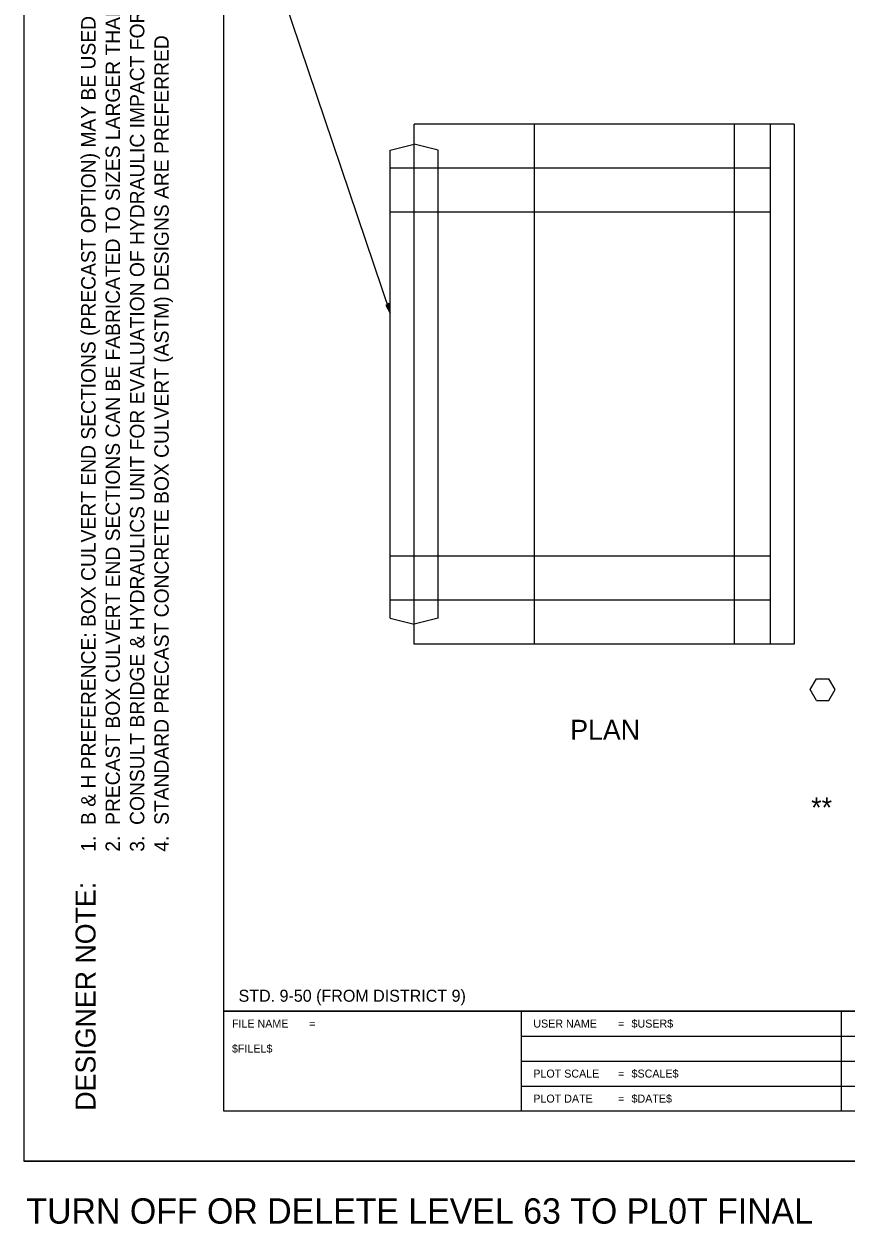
# Model space of a CAD drawing. Extents: x 43425 to 44105, y 33309 to 33761.
# Drawn here: x 43425.4 to 43589.8, y 33308.8 to 33548.8 of the extents above; entities that cross this region are included whole.
import ezdxf

# ---------------------------------------------------------------- set-up
doc = ezdxf.new("R2010")
doc.units = 0
for name, color, linetype in [('Level 59', 7, 'Continuous'), ('Level 60', 7, 'Continuous'), ('Level 63', 7, 'Continuous'), ('Sheets_50 Reference Boundary', 7, 'Continuous'), ('Sheets_General Details', 7, 'Continuous'), ('Sheets_Printer Plotting Border', 7, 'Continuous')]:
    doc.layers.add(name, color=color, linetype=linetype)

msp = doc.modelspace()

# ---------------------------------------------------------------- linework, layer by layer
at = {"layer": 'Level 59'}
for p, q in [((43471.42, 33571.45), (43498.62, 33490.94)), ((43582.65, 33415.67), (43583.9, 33417.83)), ((43583.9, 33417.83), (43586.4, 33417.83)), ((43587.65, 33415.67), (43586.4, 33417.83)), ((43583.9, 33413.5), (43582.65, 33415.67)), ((43586.4, 33413.5), (43587.65, 33415.67)), ((43583.9, 33413.5), (43586.4, 33413.5))]:
    msp.add_line(p, q, dxfattribs=at)
msp.add_lwpolyline([(43465.39, 33751.36), (44095.39, 33751.36), (44095.39, 33351.36), (43465.39, 33351.36)], close=True, dxfattribs=at)
at = {"layer": 'Level 60'}
for p, q in [((43503.42, 33424.72), (43503.42, 33528.72)), ((43527.42, 33528.72), (43503.42, 33528.72)), ((43527.42, 33528.72), (43527.42, 33424.72)), ((43579.42, 33528.72), (43527.42, 33528.72)), ((43567.42, 33528.72), (43567.42, 33424.72)), ((43574.62, 33528.72), (43574.62, 33424.72)), ((43579.42, 33528.72), (43579.42, 33424.72)), ((43498.62, 33523.52), (43503.42, 33524.72)), ((43498.62, 33429.92), (43498.62, 33523.52)), ((43508.22, 33523.52), (43503.42, 33524.72)), ((43508.22, 33429.92), (43508.22, 33523.52)), ((43527.42, 33519.92), (43498.62, 33519.92)), ((43574.62, 33519.92), (43527.42, 33519.92)), ((43527.42, 33511.12), (43498.62, 33511.12)), ((43574.62, 33511.12), (43527.42, 33511.12)), ((43527.42, 33442.32), (43498.62, 33442.32)), ((43574.62, 33442.32), (43527.42, 33442.32)), ((43527.42, 33433.52), (43498.62, 33433.52)), ((43574.62, 33433.52), (43527.42, 33433.52)), ((43498.62, 33429.92), (43503.42, 33428.72)), ((43508.22, 33429.92), (43503.42, 33428.72)), ((43527.42, 33424.72), (43503.42, 33424.72)), ((43579.42, 33424.72), (43527.42, 33424.72))]:
    msp.add_line(p, q, dxfattribs=at)
msp.add_lwpolyline([(43498.38, 33492.96), (43498.07, 33492.69), (43497.74, 33492.51), (43498.14, 33491.83), (43498.62, 33490.94), (43498.46, 33492.01)], close=True, dxfattribs=at)
at = {"layer": 'Sheets_50 Reference Boundary'}
msp.add_lwpolyline([(43465.39, 33751.35), (44095.39, 33751.35), (44095.39, 33351.36), (43465.39, 33351.36)], close=True, dxfattribs=at)
at = {"layer": 'Sheets_General Details'}
for p, q in [((43425.39, 33761.36), (43425.39, 33321.36)), ((43465.39, 33351.36), (44095.39, 33351.36)), ((43524.87, 33351.36), (43524.87, 33331.36)), ((43588.87, 33351.36), (43588.87, 33331.36)), ((43524.87, 33346.36), (43708.87, 33346.36)), ((43524.87, 33341.36), (43708.87, 33341.36)), ((43524.87, 33336.36), (43708.87, 33336.36)), ((44105.39, 33321.36), (43425.39, 33321.36))]:
    msp.add_line(p, q, dxfattribs=at)
msp.add_lwpolyline([(43465.39, 33751.36), (44095.39, 33751.36), (44095.39, 33331.36), (43465.39, 33331.36)], close=True, dxfattribs=at)
at = {"layer": 'Sheets_Printer Plotting Border'}
msp.add_lwpolyline([(43425.39, 33321.36), (44105.39, 33321.36), (44105.39, 33761.36), (43425.39, 33761.36)], close=True, dxfattribs=at)

# ---------------------------------------------------------------- texts
at = {"layer": 'Level 59'}
for s, height, p in [('PLAN', 4, (43534.65, 33405.61)), ('** ', 4, (43582.86, 33390.08)), ('STD. 9-50 (FROM DISTRICT 9)', 2.4, (43468.31, 33353.23))]:
    msp.add_text(s, height=height, dxfattribs=at).set_placement(p)
at = {"layer": 'Level 63'}
for s, height, p in [("2.  PRECAST BOX CULVERT END SECTIONS CAN BE FABRICATED TO SIZES LARGER THAN 12'x12'.  THUS PRODUCTION IS NOT LIMITED TO DIMENSION CHART SHOWN.", 2.88, (43444.58, 33383.24)), ("1.  B & H PREFERENCE: BOX CULVERT END SECTIONS (PRECAST OPTION) MAY BE USED FOR SINGLE CELL BOX CULVERTS 3' OR LESS IN HEIGHT (RISE).", 2.88, (43439.7, 33383.24)), ("3.  CONSULT BRIDGE & HYDRAULICS UNIT FOR EVALUATION OF HYDRAULIC IMPACT FOR SINGLE CELL BOX CULVERTS 3' OR HIGHER IN HEIGHT (RISE)", 2.88, (43449.46, 33383.24)), ('4.  STANDARD PRECAST CONCRETE BOX CULVERT (ASTM) DESIGNS ARE PREFERRED', 2.88, (43454.34, 33383.24)), ('DESIGNER NOTE:', 4, (43439.7, 33331.44))]:
    msp.add_text(s, height=height, rotation=90, dxfattribs=at).set_placement(p)
msp.add_text('TURN OFF OR DELETE LEVEL 63 TO PL0T FINAL', height=5.0659, dxfattribs=at).set_placement((43425.87, 33308.85))
at = {"layer": 'Sheets_General Details'}
for s, p in [('FILE NAME', (43466.99, 33348.06)), ('=', (43482.44, 33348.06)), ('USER NAME', (43527.27, 33348.06)), ('=', (43544.23, 33348.06)), ('$USER$', (43546.92, 33348.06)), ('$FILEL$', (43466.99, 33343.06)), ('PLOT SCALE', (43527.27, 33338.06)), ('=', (43544.23, 33338.06)), ('$SCALE$', (43546.92, 33338.06)), ('PLOT DATE', (43527.27, 33333.06)), ('=', (43544.23, 33333.06)), ('$DATE$', (43546.92, 33333.06))]:
    msp.add_text(s, height=1.6, rotation=360, dxfattribs=at).set_placement(p)

doc.saveas('drawing.dxf')
